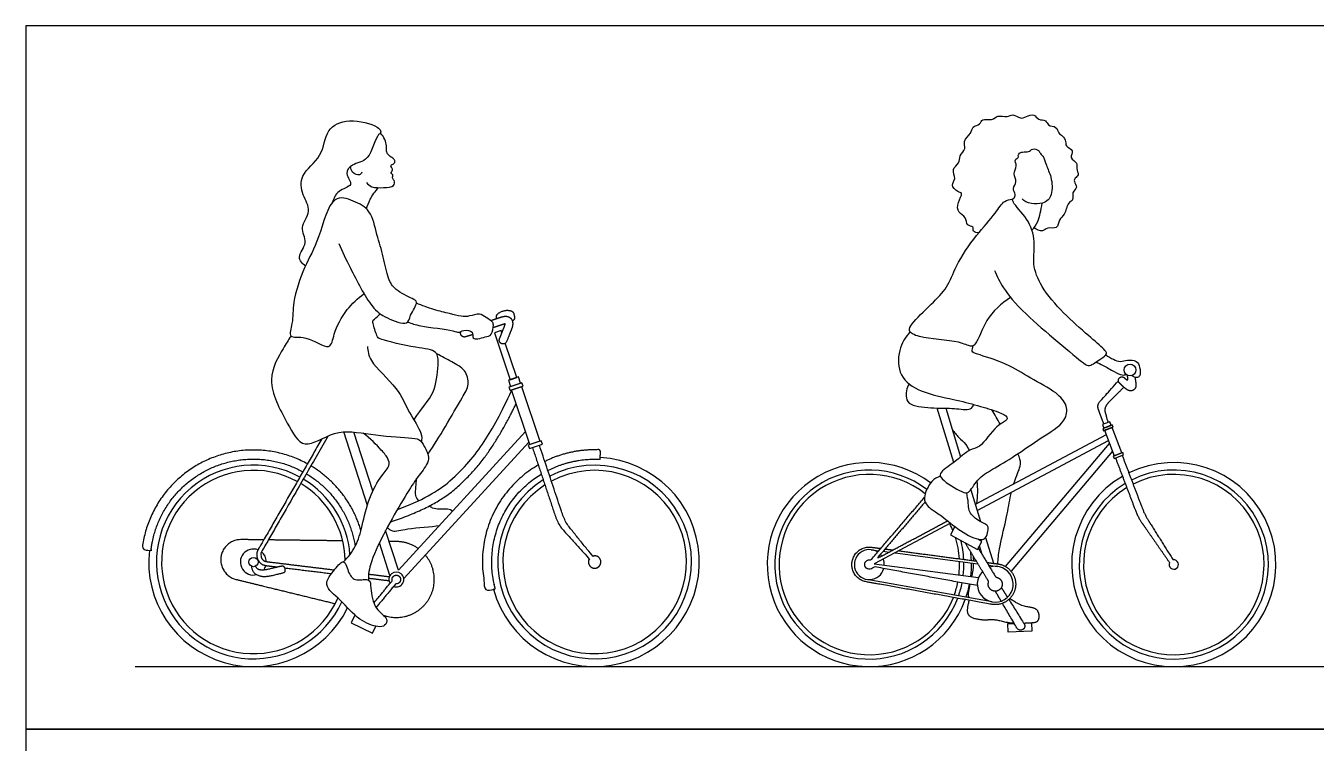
# Model space of a CAD drawing. Header units: millimetres. Extents: x 122.9 to 141.7, y 0.8 to 10.9.
# Drawn here: x 122.893 to 127.084, y 8.576 to 10.908 of the extents above; entities that cross this region are included whole.
import ezdxf

# ---------------------------------------------------------------- set-up
doc = ezdxf.new("R2010")
doc.units = ezdxf.units.MM
for name, color, linetype, true_color in [('AG-DETAIL', 7, 'Continuous', 0x66ffff), ('AG-DIAGRAM', 7, 'Continuous', 0xfecc66), ('AG-PEOPLE', 7, 'Continuous', 0x66ccff), ('X-VPRT', 6, 'Continuous', 0xff00ff)]:
    doc.layers.add(name, color=color, linetype=linetype, true_color=true_color)

msp = doc.modelspace()

# ---------------------------------------------------------------- linework, layer by layer
at = {"layer": 'AG-DETAIL'}
for centre, radius, start, end in [((123.6325, 9.1648), 0.3147, 61.3322, 335.785), ((124.7409, 9.1648), 0.3147, 122.0292, 117.5964), ((123.6325, 9.1648), 0.3147, 4.4453, 58.9638), ((125.6331, 9.1565), 0.3072, 52.5938, 339.1319), ((126.622, 9.1565), 0.3072, 120.9258, 116.5507), ((125.6331, 9.1565), 0.3072, 3.1372, 14.9036), ((125.6331, 9.1565), 0.3072, 353.416, 1.5902), ((125.6331, 9.1565), 0.3072, 340.6788, 348.8469)]:
    msp.add_arc(centre, radius, start, end, dxfattribs=at)
at = {"layer": 'AG-DIAGRAM'}
msp.add_lwpolyline([(123.249, 8.8248), (130.9198, 8.8248)], dxfattribs=at)
at = {"layer": 'AG-PEOPLE'}
for p, q in [((124.0027, 9.349), (123.926, 9.5875)), ((124.0206, 9.3959), (123.9591, 9.5869)), ((124.1208, 9.1109), (124.5277, 9.5549)), ((124.0762, 9.1207), (124.0419, 9.2274)), ((125.6394, 9.2048), (125.664, 9.2015)), ((125.6776, 9.1997), (125.6971, 9.1972)), ((125.7167, 9.1946), (125.9858, 9.159)), ((126.0204, 9.1544), (126.0494, 9.1506)), ((126.0316, 9.0353), (125.6245, 9.1085))]:
    msp.add_line(p, q, dxfattribs=at)
for points in [[(124.4396, 9.9092), (124.4369, 9.9172), (124.4153, 9.91), (124.4662, 9.7572), (124.4878, 9.7644), (124.4507, 9.8757)], [(125.9073, 9.4886), (125.8531, 9.6651)], [(125.881, 9.6647), (125.9296, 9.5067)], [(124.5164, 9.589), (124.1034, 9.1384), (124.0621, 9.2669)], [(126.4023, 9.5782), (125.9773, 9.3514)], [(125.9832, 9.3322), (126.4093, 9.5596)], [(126.075, 9.1504), (126.4129, 9.5503)], [(126.4225, 9.5249), (126.0932, 9.135)], [(125.9625, 9.3997), (125.9943, 9.2961)], [(125.8971, 9.2909), (125.6491, 9.1585), (125.9879, 9.1149)], [(125.9112, 9.2798), (125.8969, 9.2536), (125.9843, 9.2058), (125.9986, 9.232), (125.9851, 9.2394)], [(126.0103, 9.2443), (126.036, 9.1606)], [(125.9994, 9.1889), (125.9907, 9.2174)], [(123.9624, 8.9923), (123.9502, 8.9666), (124.0194, 8.9337), (124.03, 8.956)], [(126.1344, 8.9664), (126.1596, 8.9672), (126.1605, 8.9398), (126.0837, 8.9373), (126.0828, 8.9647), (126.1036, 8.9654)]]:
    msp.add_lwpolyline(points, dxfattribs=at)
for points in [[(124.4675, 9.735), (124.5, 9.7458), (124.4932, 9.7662), (124.4607, 9.7554)], [(124.4662, 9.7226), (124.5085, 9.7367), (124.5049, 9.7474), (124.4626, 9.7334)], [(124.5304, 9.5467), (124.4713, 9.7243), (124.5034, 9.735), (124.5625, 9.5573)], [(126.3947, 9.6001), (126.4181, 9.609), (126.4138, 9.6203), (126.3904, 9.6114)], [(126.3935, 9.5917), (126.4246, 9.6035), (126.4219, 9.6104), (126.3909, 9.5986)], [(126.3967, 9.5929), (126.4282, 9.5098), (126.453, 9.5192), (126.4214, 9.6023)], [(124.5289, 9.5342), (124.5712, 9.5483), (124.5677, 9.559), (124.5253, 9.545)], [(126.4277, 9.5017), (126.4588, 9.5135), (126.4561, 9.5204), (126.4251, 9.5086)]]:
    msp.add_lwpolyline(points, close=True, dxfattribs=at)
for centre, radius in [((126.4798, 9.7889), 0.0191), ((123.6325, 9.1648), 0.0152)]:
    msp.add_circle(centre, radius, dxfattribs=at)
for centre, radius, start, end in [((124.7409, 9.1648), 0.34, 195.1271, 86.954), ((125.6331, 9.1565), 0.3317, 53.1431, 339.9264), ((126.622, 9.1565), 0.3317, 120.173, 116.1261), ((123.6325, 9.1648), 0.298, 61.3985, 336.8736), ((124.7409, 9.1648), 0.298, 122.8082, 118.1159), ((125.6331, 9.1565), 0.2931, 51.737, 338.6098), ((126.622, 9.1565), 0.2931, 121.4202, 116.8293), ((123.6325, 9.1648), 0.298, 1.0802, 58.8974), ((125.6331, 9.1565), 0.2931, 22.2126, 26.964), ((125.6331, 9.1565), 0.2931, 3.6593, 17.6012), ((123.6325, 9.1648), 0.34, 173.5201, 334.1094), ((123.6325, 9.1648), 0.0423, 68.973, 284.7587), ((123.6325, 9.1648), 0.0423, 1.8631, 51.2947), ((125.6331, 9.1565), 0.0487, 56.2796, 344.6827), ((125.6331, 9.1565), 0.0487, 56.2796, 344.6827), ((125.6331, 9.1565), 0.0487, 34.8777, 42.7038), ((125.6331, 9.1565), 0.0487, 34.8777, 42.7038), ((125.6331, 9.1565), 0.3317, 2.3427, 7.192), ((123.6325, 9.1648), 0.0423, 321.8397, 344.1849), ((125.6331, 9.1565), 0.0487, 357.4502, 21.3019), ((125.6331, 9.1565), 0.0487, 357.4502, 21.3019), ((125.6331, 9.1565), 0.2931, 353.4527, 2.035), ((125.6331, 9.1565), 0.3317, 353.3601, 0.9128), ((126.0419, 9.0927), 0.0583, 134.7174, 107.7741), ((126.622, 9.1565), 0.0152, 154.917, 98.1143), ((124.0968, 9.1079), 0.0242, 248.5321, 211.9979), ((125.6331, 9.1565), 0.2931, 340.2339, 348.809), ((125.6331, 9.1565), 0.3317, 341.3562, 348.9046)]:
    msp.add_arc(centre, radius, start, end, dxfattribs=at)
for points, degree, knots in [([(125.9887, 10.2352), (125.9828, 10.2347), (125.9672, 10.2369), (125.9736, 10.2574), (125.9472, 10.256), (125.9494, 10.288), (125.9192, 10.299), (125.9182, 10.3333), (125.9392, 10.3646), (125.9187, 10.3672), (125.8947, 10.3903), (125.9177, 10.4102), (125.8974, 10.4423), (125.9282, 10.4601), (125.9233, 10.4861), (125.9496, 10.5071), (125.9353, 10.5336), (125.9649, 10.5569), (125.966, 10.5813), (125.9942, 10.5848), (125.9978, 10.6086), (126.033, 10.5972), (126.0488, 10.6198), (126.0812, 10.6075), (126.0988, 10.624), (126.1238, 10.6036), (126.1422, 10.6125), (126.1699, 10.6233), (126.1805, 10.5994), (126.2084, 10.6038), (126.2118, 10.5806), (126.2425, 10.5823), (126.2456, 10.5569), (126.262, 10.5512), (126.2731, 10.5315), (126.2679, 10.5152), (126.3007, 10.5036), (126.2802, 10.4767), (126.3117, 10.463), (126.3033, 10.4439), (126.3158, 10.4229), (126.3009, 10.4129), (126.2964, 10.4018), (126.3122, 10.3814), (126.2888, 10.3672), (126.2984, 10.3405), (126.2764, 10.3344), (126.2694, 10.2922), (126.2475, 10.2799), (126.2463, 10.2444), (126.21, 10.2548), (126.1976, 10.2362), (126.1757, 10.2452), (126.1682, 10.2514)], 3, [0, 0, 0, 0, 0.211965, 0.397854, 0.608128, 0.859723, 1.121879, 1.404823, 1.681958, 1.873178, 2.135727, 2.374554, 2.648152, 2.912673, 3.156186, 3.424003, 3.667504, 3.957384, 4.190017, 4.431977, 4.641667, 4.912417, 5.155882, 5.429712, 5.654532, 5.912399, 6.13788, 6.3905, 6.618705, 6.857299, 7.066451, 7.31461, 7.542515, 7.745587, 7.974768, 8.164097, 8.415676, 8.651776, 8.90228, 9.112253, 9.341249, 9.533803, 9.698178, 9.924537, 10.155389, 10.390777, 10.600183, 10.915557, 11.165122, 11.422572, 11.69026, 11.906634, 12.179999, 12.179999, 12.179999, 12.179999]), ([(123.8015, 10.1266), (123.7926, 10.1342), (123.7692, 10.1563), (123.8144, 10.2025), (123.7782, 10.2533), (123.8257, 10.3048), (123.7895, 10.3574), (123.7808, 10.4263), (123.8616, 10.4807), (123.8644, 10.5736), (123.9397, 10.6086), (124.0377, 10.5849), (124.0512, 10.5618), (124.0394, 10.554), (124.0279, 10.5419), (124.0137, 10.4652), (123.9527, 10.4614), (123.9263, 10.4259), (123.9647, 10.388), (123.9032, 10.3736), (123.8937, 10.3461), (123.8887, 10.333)], 3, [0, 0, 0, 0, 0.291453, 0.639673, 0.989212, 1.356668, 1.727019, 2.110335, 2.569923, 3.034188, 3.46421, 3.909076, 4.169933, 4.169933, 4.169933, 4.627445, 4.988946, 5.274461, 5.610862, 5.936184, 6.255337, 6.255337, 6.255337, 6.255337]), ([(123.9996, 10.3986), (124.0046, 10.3928), (124.0168, 10.3804), (124.0534, 10.3818), (124.092, 10.3824), (124.0911, 10.4054), (124.082, 10.4124), (124.088, 10.4246), (124.0759, 10.4292), (124.0881, 10.439), (124.0807, 10.4474), (124.0776, 10.4548), (124.0894, 10.459), (124.0942, 10.4678), (124.0874, 10.4755), (124.0773, 10.483), (124.0669, 10.4905), (124.0636, 10.5041), (124.0661, 10.518), (124.0604, 10.5389), (124.051, 10.5529), (124.0453, 10.5586), (124.0448, 10.5591)], 3, [0, 0, 0, 0, 0.234544, 0.535562, 0.820832, 1.017777, 1.175537, 1.333106, 1.470489, 1.62924, 1.781191, 1.902754, 2.063998, 2.207131, 2.353667, 2.530992, 2.704997, 2.881002, 3.064628, 3.291043, 3.528712, 3.553135, 3.553135, 3.553135, 3.553135]), ([(126.0915, 10.0249), (126.0621, 10.0045), (126.0098, 9.96), (125.983, 9.8722), (125.9602, 9.8629), (125.9216, 9.8866), (125.7981, 9.8894), (125.7574, 9.9148), (125.7716, 9.9428), (125.8353, 10.0041), (125.8884, 10.0564), (125.9137, 10.1297), (125.9787, 10.2287), (126.0406, 10.2916), (126.0684, 10.3408), (126.089, 10.3434), (126.0968, 10.3443), (126.0988, 10.3448), (126.1031, 10.3462), (126.1099, 10.3604), (126.0952, 10.3788), (126.116, 10.4006), (126.0971, 10.4271), (126.1161, 10.4504), (126.1012, 10.4742), (126.1192, 10.4778), (126.1152, 10.4864), (126.1202, 10.4927), (126.123, 10.4951), (126.1255, 10.4961), (126.135, 10.4993), (126.1511, 10.4949), (126.1619, 10.5108), (126.1844, 10.504), (126.1882, 10.4912), (126.201, 10.4816), (126.2073, 10.4524), (126.2259, 10.4166), (126.2296, 10.3572), (126.1985, 10.3223), (126.1417, 10.3296), (126.1289, 10.3447)], 3, [0, 0, 0, 0, 0.523117, 0.987587, 1.19513, 1.521045, 2.091369, 2.401894, 2.642929, 3.118815, 3.558818, 3.996359, 4.548711, 5.052509, 5.39142, 5.636463, 5.636463, 5.636463, 5.760856, 5.943457, 6.167057, 6.413809, 6.673844, 6.931786, 7.162049, 7.331717, 7.46253, 7.629967, 7.629967, 7.629967, 7.711802, 7.934354, 8.135451, 8.357096, 8.534385, 8.726658, 8.993635, 9.320927, 9.698597, 10.015184, 10.457348, 10.457348, 10.457348, 10.457348]), ([(123.9852, 10.4314), (123.9832, 10.428), (123.978, 10.4189), (123.9543, 10.4272), (123.9487, 10.4434), (123.9478, 10.4502)], 3, [0, 0, 0, 0, 0.1690111, 0.4088341, 0.5673919, 0.5673919, 0.5673919, 0.5673919]), ([(123.9096, 10.1998), (123.9215, 10.1726), (123.9454, 10.1227), (124.0136, 9.9912), (124.0604, 9.959), (124.1363, 9.93), (124.1394, 9.9677), (124.171, 10.0105), (124.1465, 10.0215), (124.0917, 10.0482), (124.0682, 10.086), (124.056, 10.1586), (124.0325, 10.2269), (124.0166, 10.3096), (123.9594, 10.3386), (123.8818, 10.3645), (123.8477, 10.2108), (123.7976, 10.1276), (123.7579, 10.0107), (123.7631, 9.9459), (123.7417, 9.8873), (123.8064, 9.9053), (123.8848, 9.8439), (123.893, 9.913), (123.9286, 9.981), (123.9714, 10.0222), (123.9918, 10.0373)], 3, [0, 0, 0, 0, 0.463725, 1.047791, 1.438932, 1.831549, 2.094079, 2.427625, 2.639556, 3.020732, 3.347271, 3.761159, 4.191001, 4.626054, 5.012476, 5.390305, 5.95521, 6.471331, 7.003315, 7.413904, 7.727556, 8.072319, 8.508651, 8.834878, 9.301784, 9.659207, 9.659207, 9.659207, 9.659207]), ([(124.0001, 10.3123), (124.003, 10.3232), (124.0105, 10.3446), (124.0284, 10.3703), (124.0391, 10.3815)], 3, [0, 0, 0, 0, 0.2853439, 0.6201569, 0.6201569, 0.6201569, 0.6201569]), ([(126.0391, 10.1126), (126.0475, 10.093), (126.0699, 10.0499), (126.1335, 9.9711), (126.3256, 9.8128), (126.347, 9.7987), (126.3838, 9.8248), (126.4083, 9.8405), (126.3929, 9.8599), (126.3409, 9.9034), (126.2626, 9.9729), (126.1909, 10.0555), (126.1615, 10.1319), (126.1731, 10.1968), (126.1574, 10.274), (126.1074, 10.3193), (126.0985, 10.3394), (126.0968, 10.3443)], 3, [0, 0, 0, 0, 0.403986, 0.941499, 1.730522, 1.962441, 2.289586, 2.541189, 2.749124, 3.161305, 3.689568, 4.220341, 4.664299, 5.067527, 5.510226, 5.943387, 6.083098, 6.083098, 6.083098, 6.083098]), ([(126.1613, 10.2434), (126.169, 10.2515), (126.1823, 10.2705), (126.1877, 10.2982), (126.1928, 10.319), (126.1944, 10.3311)], 3, [0, 0, 0, 0, 0.2925124, 0.5639402, 0.8358141, 0.8358141, 0.8358141, 0.8358141]), ([(124.1337, 9.9447), (124.1477, 9.9401), (124.1717, 9.93), (124.28, 9.9199), (124.2987, 9.9082), (124.3145, 9.92), (124.3494, 9.9173), (124.342, 9.8892), (124.3635, 9.8898), (124.3851, 9.8968), (124.4093, 9.9), (124.4132, 9.9357), (124.4095, 9.9462), (124.3878, 9.9598), (124.3677, 9.9751), (124.334, 9.9627), (124.3064, 9.9618), (124.2688, 9.973), (124.218, 9.9842), (124.1808, 9.9983), (124.1623, 10.0063)], 3, [0, 0, 0, 0, 0.326652, 0.832166, 1.048726, 1.255155, 1.513016, 1.72767, 1.919565, 2.163118, 2.389623, 2.66335, 2.826367, 3.067585, 3.310263, 3.592309, 3.851124, 4.153916, 4.510896, 4.893296, 4.893296, 4.893296, 4.893296]), ([(124.154, 9.6261), (124.1804, 9.6687), (124.2232, 9.7041), (124.2336, 9.8031), (124.2322, 9.8561), (124.1591, 9.8588), (124.0498, 9.8871), (124.034, 9.8935), (124.0224, 9.9357), (124.0179, 9.9509), (124.0404, 9.965), (124.0423, 9.9698), (124.0437, 9.972)], 3, [0.054423, 0.054423, 0.054423, 0.054423, 0.526052, 0.959836, 1.269713, 1.672604, 2.195831, 2.394004, 2.707699, 2.89804, 3.133358, 3.271242, 3.271242, 3.271242, 3.271242]), ([(123.7547, 9.8991), (123.7454, 9.8859), (123.7295, 9.8575), (123.6654, 9.7536), (123.7412, 9.622), (123.7928, 9.5201), (123.8985, 9.6007), (124.0092, 9.5776), (124.1324, 9.5682), (124.1722, 9.5663), (124.1881, 9.5405), (124.2114, 9.4988), (124.172, 9.4489), (124.1414, 9.4071), (124.0327, 9.2219), (124.006, 9.1373), (124.0062, 9.1153), (124.0064, 9.1061)], 3, [0, 0, 0, 0, 0.342815, 0.852476, 1.455008, 1.9186, 2.412769, 2.947284, 3.493371, 3.784093, 4.040331, 4.362231, 4.7233, 5.09558, 5.817672, 6.282146, 6.539856, 6.539856, 6.539856, 6.539856]), ([(125.7655, 9.9135), (125.7498, 9.8962), (125.725, 9.8549), (125.7261, 9.7651), (125.8007, 9.7144), (125.9063, 9.6944), (125.9822, 9.6742), (126.0494, 9.6545), (126.0829, 9.6389), (126.0784, 9.6225), (126.0421, 9.609), (125.9949, 9.5333), (125.9568, 9.5332), (125.9116, 9.4883), (125.8578, 9.456), (125.8675, 9.4308), (125.9322, 9.3916), (125.9576, 9.386), (125.9839, 9.4374), (126.0341, 9.4669), (126.1086, 9.5104), (126.1878, 9.5677), (126.2723, 9.6169), (126.2784, 9.6747), (126.2396, 9.7195), (126.1536, 9.7622), (126.0824, 9.811), (125.988, 9.8383), (125.9643, 9.8478), (125.9685, 9.8575), (125.9692, 9.8643), (125.97, 9.8678)], 3, [0, 0, 0, 0, 0.422785, 0.87286, 1.331274, 1.855491, 2.310645, 2.737749, 3.018651, 3.179565, 3.486202, 3.951696, 4.246553, 4.650572, 5.032432, 5.252183, 5.690754, 5.924896, 6.279574, 6.669482, 7.135241, 7.647873, 8.134724, 8.480395, 8.852691, 9.343317, 9.831376, 10.32959, 10.551456, 10.69117, 10.856455, 10.856455, 10.856455, 10.856455]), ([(124.0027, 9.8657), (124.0053, 9.8499), (124.0069, 9.8144), (124.1055, 9.7312), (124.1333, 9.6539), (124.1819, 9.5859), (124.1791, 9.5641), (124.1787, 9.5545)], 3, [0, 0, 0, 0, 0.340384, 0.880338, 1.345924, 1.777805, 2.043047, 2.043047, 2.043047, 2.043047]), ([(124.1996, 9.515), (124.2189, 9.5448), (124.2553, 9.602), (124.3091, 9.6972), (124.3356, 9.7396), (124.3228, 9.792), (124.2756, 9.8148), (124.2448, 9.8335), (124.2281, 9.8411)], 3, [0, 0, 0, 0, 0.507828, 1.019109, 1.359837, 1.691202, 2.039581, 2.404707, 2.404707, 2.404707, 2.404707]), ([(126.3701, 9.8152), (126.3775, 9.8115), (126.3923, 9.8042), (126.4277, 9.7836), (126.4538, 9.7706), (126.4634, 9.7731), (126.4676, 9.7742)], 3, [0, 0, 0, 0, 0.251831, 0.577842, 0.846403, 1.028088, 1.028088, 1.028088, 1.028088]), ([(126.4009, 9.8377), (126.4086, 9.8321), (126.4252, 9.8235), (126.4484, 9.814), (126.4711, 9.8222), (126.502, 9.8207), (126.5127, 9.7977), (126.5135, 9.7711), (126.5043, 9.7616), (126.4904, 9.7664), (126.4857, 9.7707)], 3, [0, 0, 0, 0, 0.269429, 0.515017, 0.761169, 1.026614, 1.269408, 1.524756, 1.686244, 1.906655, 1.906655, 1.906655, 1.906655]), ([(125.7622, 9.7436), (125.754, 9.7307), (125.7494, 9.6973), (125.7666, 9.6715), (125.8466, 9.6634), (125.9046, 9.6663), (125.9624, 9.6559), (125.9693, 9.6713), (125.9724, 9.6766)], 3, [0, 0, 0, 0, 0.341915, 0.599365, 1.036726, 1.448342, 1.808951, 2.025229, 2.025229, 2.025229, 2.025229]), ([(126.395, 9.6132), (126.3865, 9.6356), (126.378, 9.6579), (126.3715, 9.675), (126.3818, 9.6865), (126.4119, 9.7199), (126.442, 9.7533)], 2, [0, 0, 0, 0.1128568, 0.1128568, 0.1986668, 0.1986668, 0.2086355, 0.2086355, 0.2086355]), ([(126.4092, 9.6186), (126.4074, 9.6233), (126.4004, 9.6498), (126.3938, 9.6673), (126.4143, 9.6878), (126.437, 9.7104), (126.4597, 9.733)], 2, [0, 0, 0, 0.0315664, 0.0315664, 0.1972211, 0.1972211, 0.3541066, 0.3541066, 0.3541066]), ([(124.1002, 9.3353), (124.1768, 9.3637), (124.2337, 9.3953), (124.2708, 9.4283), (124.316, 9.4684), (124.3528, 9.511), (124.3818, 9.5561), (124.4116, 9.6026), (124.4371, 9.6483), (124.4717, 9.723)], 3, [0.056772, 0.056772, 0.056772, 0.056772, 0.469218, 0.469218, 0.469218, 0.938436, 0.938436, 0.938436, 1.407654, 1.407654, 1.407654, 1.407654]), ([(123.9253, 9.1651), (123.9404, 9.1804), (123.9679, 9.2158), (123.9869, 9.284), (124.0059, 9.3732), (124.0456, 9.4437), (124.0771, 9.4765), (124.0706, 9.5022), (124.0476, 9.5305), (124.0111, 9.5675), (123.9895, 9.5832)], 3, [0, 0, 0, 0, 0.394488, 0.806518, 1.280018, 1.725983, 2.040932, 2.267403, 2.562163, 3.002064, 3.002064, 3.002064, 3.002064]), ([(125.9022, 9.5959), (125.909, 9.5866), (125.9225, 9.5687), (125.9473, 9.5489), (125.9541, 9.5341), (125.9569, 9.5269)], 3, [0, 0, 0, 0, 0.2955291, 0.5769718, 0.8207566, 0.8207566, 0.8207566, 0.8207566]), ([(126.1017, 9.4178), (126.1032, 9.4226), (126.1109, 9.4453), (126.129, 9.4824), (126.1214, 9.504), (126.1151, 9.5165)], 3, [1.576938, 1.576938, 1.576938, 1.576938, 1.6758063, 2.0432836, 2.3425062, 2.3425062, 2.3425062, 2.3425062]), ([(126.4324, 9.5035), (126.4646, 9.4186), (126.4969, 9.3338), (126.5059, 9.3099), (126.5176, 9.2932), (126.5629, 9.228), (126.6082, 9.1629)], 2, [0, 0, 0, 0.876839, 0.876839, 0.993905, 0.993905, 1.820049, 1.820049, 1.820049]), ([(126.4541, 9.5118), (126.4868, 9.4256), (126.5196, 9.3395), (126.5276, 9.3182), (126.5393, 9.2997), (126.5796, 9.2356), (126.6198, 9.1715)], 2, [0, 0, 0, 0.889973, 0.889973, 1.003842, 1.003842, 1.813736, 1.813736, 1.813736]), ([(124.1693, 9.3643), (124.1652, 9.3692), (124.1571, 9.3818), (124.161, 9.4094), (124.1617, 9.427), (124.1628, 9.436)], 3, [0.0269555, 0.0269555, 0.0269555, 0.0269555, 0.2297122, 0.4884394, 0.7448773, 0.7448773, 0.7448773, 0.7448773]), ([(125.8636, 9.444), (125.8535, 9.4401), (125.833, 9.4319), (125.8055, 9.3738), (125.8194, 9.3488), (125.8383, 9.3334), (125.8716, 9.3134), (125.9252, 9.2651), (125.991, 9.2325), (126.0128, 9.2427), (126.0183, 9.2648), (126.0217, 9.2862), (125.9833, 9.2975), (125.9535, 9.3308), (125.956, 9.3563), (125.9512, 9.3786), (125.9492, 9.3897)], 3, [0, 0, 0, 0, 0.287296, 0.67351, 0.927954, 1.169149, 1.478304, 1.920242, 2.343191, 2.560073, 2.794993, 3.004352, 3.306559, 3.636093, 3.885295, 4.178702, 4.178702, 4.178702, 4.178702]), ([(125.9825, 9.3542), (125.9838, 9.3664), (125.9863, 9.3947), (125.9843, 9.4155), (125.9828, 9.4276)], 3, [0.3839842, 0.3839842, 0.3839842, 0.3839842, 0.6505499, 0.9555555, 0.9555555, 0.9555555, 0.9555555]), ([(126.0505, 9.1587), (126.0516, 9.175), (126.0533, 9.2079), (126.0783, 9.302), (126.0873, 9.3581), (126.0933, 9.3859), (126.0946, 9.3916)], 3, [0, 0, 0, 0, 0.353956, 0.848575, 1.283931, 1.399532, 1.399532, 1.399532, 1.399532]), ([(124.2784, 9.3294), (124.278, 9.3301), (124.273, 9.3364), (124.2553, 9.3376), (124.2239, 9.3338), (124.207, 9.3443), (124.2034, 9.3468)], 3, [1.7853866, 1.7853866, 1.7853866, 1.7853866, 1.8110484, 2.0376575, 2.3560392, 2.4471526, 2.4471526, 2.4471526, 2.4471526]), ([(125.8143, 9.3598), (125.7358, 9.2679), (125.6572, 9.1759), (125.7723, 9.2373), (125.8873, 9.2987)], 2, [1.910143, 1.910143, 1.910143, 2.526747, 2.526747, 3.342569, 3.342569, 3.342569]), ([(124.0673, 9.2767), (124.0722, 9.2723), (124.0849, 9.2605), (124.1345, 9.2761), (124.2108, 9.2791), (124.2364, 9.2835)], 3, [0, 0, 0, 0, 0.218554, 0.566543, 1.064696, 1.064696, 1.064696, 1.064696]), ([(123.9253, 9.1651), (123.9183, 9.1672), (123.8964, 9.139), (123.8529, 9.0891), (123.9216, 9.0395), (123.9701, 8.9763), (124.0354, 8.9514), (124.0609, 8.956), (124.0725, 8.9833), (124.024, 9.0095), (124.0124, 9.0772), (124.0139, 9.1141), (123.9636, 9.101), (123.9411, 9.1246), (123.9329, 9.1629), (123.9253, 9.1651)], 3, [0, 0, 0, 0, 0.290567, 0.644776, 1.032528, 1.484498, 1.863649, 2.099952, 2.343627, 2.678027, 3.068337, 3.323631, 3.62737, 3.932375, 4.247044, 4.247044, 4.247044, 4.247044]), ([(125.9707, 9.161), (125.9704, 9.1518), (125.9692, 9.138), (125.9664, 9.1226), (125.9654, 9.1178)], 3, [0.3054007, 0.3054007, 0.3054007, 0.3054007, 0.4579667, 0.5280693, 0.5280693, 0.5280693, 0.5280693]), ([(125.96, 9.0924), (125.9563, 9.0759), (125.9515, 9.0539), (125.9564, 9.0508), (125.9577, 9.0486)], 3, [0.6518687, 0.6518687, 0.6518687, 0.6518687, 0.9038681, 1.0437143, 1.0437143, 1.0437143, 1.0437143]), ([(125.9572, 9.0404), (125.9477, 9.008), (125.959, 8.9839), (126.0064, 8.9756), (126.0371, 8.9799), (126.0844, 8.9674), (126.1031, 8.9662)], 2, [0.0057647, 0.0057647, 0.0057647, 0.0988356, 0.1976711, 0.2965067, 0.3953423, 0.463172, 0.463172, 0.463172]), ([(126.1343, 8.9664), (126.1515, 8.9671), (126.1793, 8.9689), (126.1861, 8.9862), (126.1816, 9.0063), (126.1672, 9.0163), (126.124, 9.022), (126.0891, 9.0459)], 2, [0.521912, 0.521912, 0.521912, 0.5930134, 0.691849, 0.7906846, 0.8895201, 0.9883557, 1.0871913, 1.0871913, 1.0871913])]:
    msp.add_open_spline(points, degree=degree, knots=knots, dxfattribs=at)
for points, weights, degree, knots in [([(124.4227, 9.9562), (124.4224, 9.9576), (124.422, 9.9591), (124.4211, 9.9621), (124.4224, 9.9655), (124.4288, 9.9822), (124.4564, 9.9829), (124.4754, 9.9834), (124.478, 9.9728), (124.4794, 9.9671), (124.4808, 9.9615), (124.4815, 9.9587), (124.4803, 9.9556), (124.4786, 9.9512), (124.4737, 9.9474)], [1, 1, 1, 1.04119323275, 1.1277093967, 0.797410961616, 1.1277093967, 0.876968192467, 1.00691999082, 1.00691999082, 1.00691999082, 1.04815795127, 1.12779489261, 1.01868623462, 0.981656614934], 2, [0.3841476, 0.3841476, 0.3841476, 0.3913873, 0.3913873, 0.4071966, 0.4071966, 0.4675528, 0.4675528, 0.5133713, 0.5133713, 0.5414823, 0.5414823, 0.5560334, 0.5560334, 0.5759696, 0.5759696, 0.5759696]), ([(124.4035, 9.9494), (124.4182, 9.9547), (124.4298, 9.9586), (124.4382, 9.9612), (124.4417, 9.9623), (124.448, 9.9638), (124.4587, 9.9635), (124.4672, 9.9592), (124.4727, 9.9514), (124.4759, 9.9403), (124.4742, 9.9312), (124.4722, 9.9255), (124.4696, 9.9181), (124.4638, 9.9033), (124.455, 9.8812), (124.4523, 9.8745), (124.4457, 9.8716), (124.4389, 9.8743), (124.4322, 9.877), (124.4294, 9.8836), (124.4321, 9.8904), (124.4408, 9.9122), (124.4464, 9.9266), (124.449, 9.9338), (124.4497, 9.9359), (124.45, 9.9375), (124.4501, 9.9386), (124.4489, 9.9385), (124.4474, 9.9382), (124.4455, 9.9376), (124.4373, 9.9351), (124.426, 9.9313), (124.4116, 9.9261)], [1, 1, 1, 1, 1, 1, 1, 1, 1, 1, 1, 1, 1, 1, 1, 0.804737854124, 0.804737854124, 1, 0.804737854124, 0.804737854124, 1, 1, 1, 1, 1, 1, 1, 1, 1, 1, 1, 1, 1], 3, [0.1235564, 0.1235564, 0.1235564, 0.1235564, 0.2151049, 0.2151049, 0.2151049, 0.2414143, 0.2622558, 0.2913878, 0.3079127, 0.3302067, 0.3738287, 0.3738287, 0.3738287, 0.4813812, 0.4813812, 0.4813812, 0.5283084, 0.5283084, 0.5283084, 0.5752356, 0.5752356, 0.5752356, 0.682788, 0.682788, 0.682788, 0.7259464, 0.7259464, 0.7259464, 0.752294, 0.752294, 0.752294, 0.8443005, 0.8443005, 0.8443005, 0.8443005]), ([(124.3451, 9.9038), (124.3375, 9.9015), (124.3297, 9.8991), (124.3215, 9.8966), (124.3146, 9.8945), (124.3082, 9.8979), (124.3061, 9.9048), (124.3052, 9.9079), (124.3054, 9.9111), (124.3069, 9.9141)], [1, 1, 1, 1, 0.804737854124, 0.804737854124, 1, 0.904031332343, 0.855229949111, 0.853595850303], 3, [0.9418682, 0.9418682, 0.9418682, 0.9418682, 0.96739894, 0.96739894, 0.96739894, 1.01432613, 1.01432613, 1.01432613, 1.03739021, 1.03739021, 1.03739021, 1.03739021]), ([(126.4958, 9.7652), (126.496, 9.764), (126.4969, 9.7582), (126.4982, 9.7494), (126.4989, 9.7417), (126.4988, 9.7386), (126.4988, 9.7369), (126.4984, 9.733), (126.4953, 9.7271), (126.4898, 9.7223), (126.4828, 9.7208), (126.4769, 9.7217), (126.4721, 9.7234), (126.4696, 9.7252), (126.4685, 9.726), (126.4658, 9.7278), (126.4559, 9.7361), (126.452, 9.7399), (126.4452, 9.7468), (126.4404, 9.7516), (126.4405, 9.7584), (126.4453, 9.7632), (126.4502, 9.768), (126.457, 9.7679), (126.4618, 9.7631), (126.4638, 9.761), (126.4698, 9.7552), (126.4734, 9.7582), (126.4724, 9.7645), (126.4711, 9.7719)], [1, 1, 1, 1, 1, 1, 1, 1, 1, 1, 1, 1, 1, 1, 1, 1, 1, 1, 1, 0.804737854124, 0.804737854124, 1, 0.804737854124, 0.804737854124, 1, 1, 1, 1, 1, 1], 3, [0.0666437, 0.0666437, 0.0666437, 0.0666437, 0.0764921, 0.1112522, 0.1351383, 0.1351383, 0.1351383, 0.1478912, 0.1653586, 0.1846333, 0.2026713, 0.2183236, 0.2305004, 0.2412406, 0.2412406, 0.2412406, 0.2659325, 0.3398269, 0.3398269, 0.3398269, 0.3863446, 0.3863446, 0.3863446, 0.4328624, 0.4328624, 0.4328624, 0.4719585, 0.4719585, 0.5004601, 0.5004601, 0.5004601, 0.5004601]), ([(123.8547, 9.5652), (123.7514, 9.3851), (123.648, 9.205), (123.6387, 9.1888), (123.6471, 9.1722), (123.6554, 9.1555), (123.6739, 9.1532), (123.6928, 9.1509), (123.7116, 9.1486)], [1, 1, 1, 0.881175855446, 1, 0.881175855446, 1, 1, 1], 2, [0.021951, 0.021951, 0.021951, 0.99501, 0.99501, 1.068739, 1.068739, 1.142468, 1.142468, 1.236047, 1.236047, 1.236047]), ([(123.8751, 9.5746), (123.7568, 9.3684), (123.6593, 9.1985), (123.6535, 9.1884), (123.6587, 9.178), (123.6639, 9.1675), (123.6755, 9.1661), (123.7849, 9.1527), (123.8958, 9.1391)], [1, 1, 1, 0.881175855446, 1, 0.881175855446, 1, 1, 1], 2, [0.077159, 0.077159, 0.077159, 0.99501, 0.99501, 1.068739, 1.068739, 1.142468, 1.142468, 1.686677, 1.686677, 1.686677]), ([(123.808, 9.4838), (123.6378, 9.5774), (123.4652, 9.4882), (123.2927, 9.399), (123.2708, 9.2059), (123.2854, 9.2043), (123.3001, 9.2026), (123.3202, 9.3798), (123.4786, 9.4619), (123.6369, 9.5439), (123.7933, 9.4582)], [1, 0.88223304659, 1, 0.88223304659, 1, 1, 1, 0.882418581721, 1, 0.882418581721, 1], 2, [5.707278, 5.707278, 5.707278, 6.513881, 6.513881, 7.320484, 7.320484, 7.3919, 7.3919, 8.197854, 8.197854, 9.003808, 9.003808, 9.003808]), ([(124.5387, 9.5375), (124.5763, 9.4247), (124.6138, 9.3119), (124.6217, 9.2882), (124.6362, 9.2721), (124.6798, 9.2235), (124.7234, 9.1749), (124.715, 9.1603), (124.7279, 9.1494), (124.7407, 9.1386), (124.7537, 9.1493), (124.7667, 9.16), (124.7585, 9.1747), (124.7503, 9.1894), (124.7344, 9.184), (124.6959, 9.2317), (124.6575, 9.2795), (124.6444, 9.2958), (124.6348, 9.3245), (124.5981, 9.4348), (124.5614, 9.5451)], [1, 1, 1, 1, 1, 1, 1, 0.767981114435, 1, 0.767981114435, 1, 0.767981114435, 1, 0.767981114435, 1, 1, 1, 1, 1, 1, 1], 2, [0, 0, 0, 0.575272, 0.575272, 0.688171, 0.688171, 1.004066, 1.004066, 2.006538, 2.006538, 3.00901, 3.00901, 4.011481, 4.011481, 5.013953, 5.013953, 5.310658, 5.310658, 5.434463, 5.434463, 5.996988, 5.996988, 5.996988]), ([(124.5889, 9.4624), (124.6689, 9.5033), (124.7586, 9.4985), (124.7595, 9.5138), (124.7603, 9.529), (124.6648, 9.5341), (124.5791, 9.4917)], [1, 0.965689489339, 1, 1, 1, 0.967320485358, 1], 2, [0.2809983, 0.2809983, 0.2809983, 0.7131651, 0.7131651, 0.7869981, 0.7869981, 1.20871, 1.20871, 1.20871]), ([(124.5578, 9.4802), (124.3158, 9.3398), (124.3889, 9.0697), (124.4036, 9.0737), (124.4183, 9.0776), (124.3527, 9.3203), (124.5677, 9.4506)], [1, 0.793400157, 1, 1, 1, 0.799143334865, 1], 2, [1.263344, 1.263344, 1.263344, 2.339886, 2.339886, 2.413719, 2.413719, 3.474642, 3.474642, 3.474642]), ([(125.9838, 9.088), (125.8152, 9.1189), (125.6467, 9.1497), (125.6423, 9.141), (125.6326, 9.1413), (125.6228, 9.1416), (125.6191, 9.1506), (125.6153, 9.1596), (125.6219, 9.1668), (125.6285, 9.174), (125.6378, 9.1709), (125.725, 9.273), (125.8123, 9.3751)], [1, 1, 1, 0.841307047428, 1, 0.841307047428, 1, 0.841307047428, 1, 0.841307047428, 1, 1, 1], 2, [-0.910738, -0.910738, -0.910738, -0.037008, -0.037008, 0.104875, 0.104875, 0.246758, 0.246758, 0.388642, 0.388642, 0.530525, 0.530525, 1.215396, 1.215396, 1.215396]), ([(123.6663, 9.2368), (123.6297, 9.2373), (123.5932, 9.2377), (123.5345, 9.2385), (123.5271, 9.1803), (123.5197, 9.1221), (123.5767, 9.1081), (123.7374, 9.0688), (123.898, 9.0296)], [1, 1, 1, 0.746063878757, 1, 0.746063878757, 1, 1, 1], 2, [3.266762, 3.266762, 3.266762, 3.443702, 3.443702, 3.52906, 3.52906, 3.614417, 3.614417, 4.410362, 4.410362, 4.410362]), ([(124.1678, 9.2087), (124.1366, 9.2307), (124.0983, 9.2312), (124.0859, 9.2314), (124.0735, 9.2316)], [1, 0.955117871172, 1, 1, 1], 2, [5.6557571, 5.6557571, 5.6557571, 5.8352297, 5.8352297, 5.895476, 5.895476, 5.895476]), ([(125.9866, 9.21), (126.0153, 9.1627), (126.0441, 9.1154), (126.0604, 9.1138), (126.0641, 9.0978), (126.0677, 9.0818), (126.0537, 9.0733), (126.0397, 9.0647), (126.0271, 9.0754), (126.0146, 9.086), (126.0208, 9.1013), (125.9824, 9.1645), (125.9441, 9.2278)], [1, 1, 1, 0.810750308122, 1, 0.810750308122, 1, 0.810750308122, 1, 0.810750308122, 1, 1, 1], 2, [0.3524997, 0.3524997, 0.3524997, 0.6348176, 0.6348176, 0.7073726, 0.7073726, 0.7799277, 0.7799277, 0.8524827, 0.8524827, 0.9250378, 0.9250378, 1.3023449, 1.3023449, 1.3023449]), ([(124.0555, 8.9911), (124.0615, 8.9896), (124.0675, 8.9881), (124.1544, 8.9669), (124.2016, 9.043), (124.2488, 9.1191), (124.191, 9.1875)], [1, 1, 1, 0.809183696418, 1, 0.809183696418, 1], 2, [4.8004371, 4.8004371, 4.8004371, 4.8300741, 4.8300741, 5.2048679, 5.2048679, 5.5796616, 5.5796616, 5.5796616]), ([(126.0149, 9.1634), (126.0327, 9.161), (126.0505, 9.1587), (126.0783, 9.155), (126.0951, 9.1326), (126.1119, 9.1102), (126.1076, 9.0825), (126.1033, 9.0548), (126.0805, 9.0386), (126.0577, 9.0223), (126.0301, 9.0273), (125.8266, 9.0639), (125.623, 9.1005), (125.5683, 9.1103), (125.5768, 9.1652), (125.5854, 9.2202), (125.6405, 9.2129), (125.6554, 9.2109), (125.6703, 9.2089)], [1, 1, 1, 0.921554986056, 1, 0.921554986056, 1, 0.921554986056, 1, 0.921554986056, 1, 1, 1, 0.715117403774, 1, 0.715117403774, 1, 1, 1], 2, [2.796074, 2.796074, 2.796074, 2.885576, 2.885576, 3.004186, 3.004186, 3.122796, 3.122796, 3.241406, 3.241406, 3.360016, 3.360016, 4.396823, 4.396823, 4.589115, 4.589115, 4.781408, 4.781408, 4.856349, 4.856349, 4.856349]), ([(124.0237, 9.0319), (124.0535, 9.0678), (124.0834, 9.1037), (124.0802, 9.1137), (124.0889, 9.1196), (124.0977, 9.1254), (124.1057, 9.1187), (124.1138, 9.112), (124.1096, 9.1024), (124.1055, 9.0927), (124.0951, 9.094), (124.063, 9.0555), (124.031, 9.017)], [1, 1, 1, 0.800686363257, 1, 0.800686363257, 1, 0.800686363257, 1, 0.800686363257, 1, 1, 1], 2, [0.8070065, 0.8070065, 0.8070065, 1.0330078, 1.0330078, 1.1082548, 1.1082548, 1.1835018, 1.1835018, 1.2587488, 1.2587488, 1.3339958, 1.3339958, 1.5763286, 1.5763286, 1.5763286]), ([(126.0862, 9.0431), (126.1111, 9.0035), (126.136, 8.9639), (126.143, 8.9523), (126.1314, 8.9452), (126.1198, 8.9382), (126.1127, 8.9498), (126.0891, 8.9901), (126.0654, 9.0305)], [1, 1, 1, 0.707106781187, 1, 0.707106781187, 1, 1, 1], 2, [0.2662726, 0.2662726, 0.2662726, 0.2804126, 0.2804126, 0.3348405, 0.3348405, 0.3892684, 0.3892684, 0.4034084, 0.4034084, 0.4034084])]:
    msp.add_rational_spline(points, weights, degree=degree, knots=knots, dxfattribs=at)
for points, degree in [([(124.0772, 9.2947), (124.2207, 9.3426), (124.3617, 9.4681), (124.4535, 9.6109), (124.486, 9.6802)], 2), ([(126.0583, 9.6127), (126.0492, 9.6283), (126.0405, 9.6437), (126.0314, 9.6593)], 3), ([(124.1002, 9.3353), (124.1002, 9.3353), (124.1002, 9.3353), (124.1002, 9.3353)], 3), ([(123.9225, 9.2335), (123.8018, 9.2351), (123.6811, 9.2366)], 2), ([(125.6839, 9.2071), (125.6967, 9.2055), (125.7094, 9.2038)], 2), ([(125.729, 9.2012), (125.8547, 9.1846), (125.9804, 9.1679)], 2), ([(125.9706, 9.1841), (125.9708, 9.1791), (125.9709, 9.1742), (125.9709, 9.1692)], 3), ([(123.626, 9.1511), (123.6285, 9.1315), (123.6554, 9.1176), (123.6806, 9.1179), (123.7313, 9.1303), (123.7353, 9.1324), (123.7365, 9.1415), (123.7335, 9.1491), (123.7263, 9.1519), (123.7046, 9.147), (123.6728, 9.1386), (123.6535, 9.1386), (123.6448, 9.1421), (123.6397, 9.1515)], 2), ([(123.7348, 9.1457), (123.8102, 9.1365), (123.8862, 9.1272)], 2), ([(124.0063, 9.1125), (124.0395, 9.1084), (124.0728, 9.1043)], 2), ([(124.0068, 9.1255), (124.0405, 9.1214), (124.0744, 9.1172)], 2), ([(126.0612, 9.0377), (126.0518, 9.0538), (126.0423, 9.07)], 2), ([(126.0619, 9.0818), (126.0718, 9.066), (126.0818, 9.0501)], 2)]:
    msp.add_open_spline(points, degree=degree, dxfattribs=at)
for points, weights in [([(123.9818, 9.2672), (123.9417, 9.4041), (123.8193, 9.4773)], [1, 0.93107616724, 1]), ([(123.8046, 9.4517), (123.9392, 9.3709), (123.9631, 9.2158)], [1, 0.905309579009, 1])]:
    msp.add_rational_spline(points, weights, degree=2, dxfattribs=at)
at = {"layer": 'X-VPRT'}
for points in [[(122.8934, 10.9076), (122.8934, 8.6216), (131.2754, 8.6216), (131.2754, 10.9076)], [(122.8934, 8.6216), (122.8934, 6.3356), (131.2754, 6.3356), (131.2754, 8.6216)]]:
    msp.add_lwpolyline(points, close=True, dxfattribs=at)

doc.saveas('drawing.dxf')
